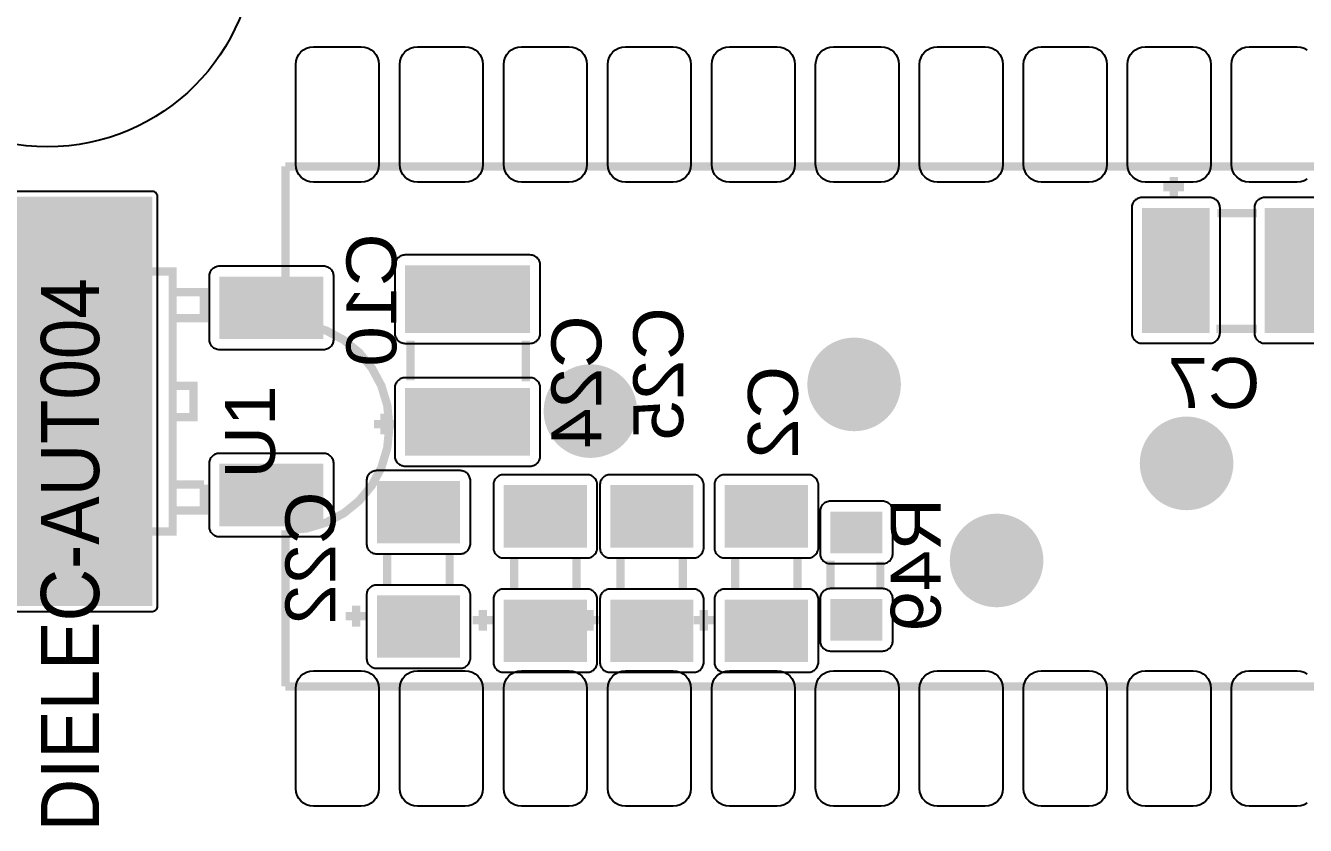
# Model space of a CAD drawing. Header units: inches. Extents: x 18.7 to 39.4, y 4.3 to 20.5.
# Drawn here: x 30.483 to 32.329, y 12.107 to 13.26 of the extents above; entities that cross this region are included whole.
import ezdxf

# ---------------------------------------------------------------- set-up
doc = ezdxf.new("R2010")
doc.units = ezdxf.units.IN
doc.header["$MEASUREMENT"] = 0
doc.styles.get("Standard").update_dxf_attribs({"font": 'arial.ttf'})

# ---------------------------------------------------------------- blocks, each defined once
blk = doc.blocks.new('RPAD')
blk.add_trace([(-0.5, -0.5), (-0.5, 0.5), (0.5, -0.5), (0.5, 0.5)])
blk = doc.blocks.new('EPAD')
at = {"const_width": 0.5}
blk.add_lwpolyline([(-0.25, 0, 1), (0.25, 0, 1)], format="xyb", close=True, dxfattribs=at)
blk = doc.blocks.new('NextionControl')
for points in [[(43.9295, 11.6442), (43.8605, 11.6442), (43.8553, 11.6447), (43.8505, 11.6461), (43.8462, 11.6484), (43.8424, 11.6515), (43.8393, 11.6553), (43.837, 11.6596), (43.8355, 11.6644), (43.835, 11.6697), (43.835, 11.8137), (43.8355, 11.8189), (43.837, 11.8237), (43.8393, 11.828), (43.8424, 11.8318), (43.8462, 11.8349), (43.8505, 11.8372), (43.8553, 11.8386), (43.8605, 11.8392), (43.9295, 11.8392), (43.9347, 11.8386), (43.9396, 11.8372), (43.9439, 11.8349), (43.9477, 11.8318), (43.9507, 11.828), (43.9531, 11.8237), (43.9545, 11.8189), (43.955, 11.8137), (43.955, 11.6697), (43.9545, 11.6644), (43.9531, 11.6596), (43.9507, 11.6553), (43.9477, 11.6515), (43.9439, 11.6484), (43.9396, 11.6461), (43.9347, 11.6447), (43.9295, 11.6442)], [(44.0795, 11.6442), (44.0105, 11.6442), (44.0053, 11.6447), (44.0005, 11.6461), (43.9962, 11.6484), (43.9924, 11.6515), (43.9893, 11.6553), (43.987, 11.6596), (43.9855, 11.6644), (43.985, 11.6697), (43.985, 11.8137), (43.9855, 11.8189), (43.987, 11.8237), (43.9893, 11.828), (43.9924, 11.8318), (43.9962, 11.8349), (44.0005, 11.8372), (44.0053, 11.8386), (44.0105, 11.8392), (44.0795, 11.8392), (44.0847, 11.8386), (44.0896, 11.8372), (44.0939, 11.8349), (44.0977, 11.8318), (44.1007, 11.828), (44.1031, 11.8237), (44.1045, 11.8189), (44.105, 11.8137), (44.105, 11.6697), (44.1045, 11.6644), (44.1031, 11.6596), (44.1007, 11.6553), (44.0977, 11.6515), (44.0939, 11.6484), (44.0896, 11.6461), (44.0847, 11.6447), (44.0795, 11.6442)], [(44.2295, 11.6442), (44.1605, 11.6442), (44.1553, 11.6447), (44.1505, 11.6461), (44.1462, 11.6484), (44.1424, 11.6515), (44.1393, 11.6553), (44.137, 11.6596), (44.1355, 11.6644), (44.135, 11.6697), (44.135, 11.8137), (44.1355, 11.8189), (44.137, 11.8237), (44.1393, 11.828), (44.1424, 11.8318), (44.1462, 11.8349), (44.1505, 11.8372), (44.1553, 11.8386), (44.1605, 11.8392), (44.2295, 11.8392), (44.2347, 11.8386), (44.2396, 11.8372), (44.2439, 11.8349), (44.2477, 11.8318), (44.2507, 11.828), (44.2531, 11.8237), (44.2545, 11.8189), (44.255, 11.8137), (44.255, 11.6697), (44.2545, 11.6644), (44.2531, 11.6596), (44.2507, 11.6553), (44.2477, 11.6515), (44.2439, 11.6484), (44.2396, 11.6461), (44.2347, 11.6447), (44.2295, 11.6442)], [(44.3795, 11.6442), (44.3105, 11.6442), (44.3053, 11.6447), (44.3005, 11.6461), (44.2962, 11.6484), (44.2924, 11.6515), (44.2893, 11.6553), (44.287, 11.6596), (44.2855, 11.6644), (44.285, 11.6697), (44.285, 11.8137), (44.2855, 11.8189), (44.287, 11.8237), (44.2893, 11.828), (44.2924, 11.8318), (44.2962, 11.8349), (44.3005, 11.8372), (44.3053, 11.8386), (44.3105, 11.8392), (44.3795, 11.8392), (44.3847, 11.8386), (44.3896, 11.8372), (44.3939, 11.8349), (44.3977, 11.8318), (44.4007, 11.828), (44.4031, 11.8237), (44.4045, 11.8189), (44.405, 11.8137), (44.405, 11.6697), (44.4045, 11.6644), (44.4031, 11.6596), (44.4007, 11.6553), (44.3977, 11.6515), (44.3939, 11.6484), (44.3896, 11.6461), (44.3847, 11.6447), (44.3795, 11.6442)], [(44.5295, 11.6442), (44.4605, 11.6442), (44.4553, 11.6447), (44.4505, 11.6461), (44.4462, 11.6484), (44.4424, 11.6515), (44.4393, 11.6553), (44.437, 11.6596), (44.4355, 11.6644), (44.435, 11.6697), (44.435, 11.8137), (44.4355, 11.8189), (44.437, 11.8237), (44.4393, 11.828), (44.4424, 11.8318), (44.4462, 11.8349), (44.4505, 11.8372), (44.4553, 11.8386), (44.4605, 11.8392), (44.5295, 11.8392), (44.5347, 11.8386), (44.5396, 11.8372), (44.5439, 11.8349), (44.5477, 11.8318), (44.5507, 11.828), (44.5531, 11.8237), (44.5545, 11.8189), (44.555, 11.8137), (44.555, 11.6697), (44.5545, 11.6644), (44.5531, 11.6596), (44.5507, 11.6553), (44.5477, 11.6515), (44.5439, 11.6484), (44.5396, 11.6461), (44.5347, 11.6447), (44.5295, 11.6442)], [(44.6795, 11.6442), (44.6105, 11.6442), (44.6053, 11.6447), (44.6005, 11.6461), (44.5962, 11.6484), (44.5924, 11.6515), (44.5893, 11.6553), (44.587, 11.6596), (44.5855, 11.6644), (44.585, 11.6697), (44.585, 11.8137), (44.5855, 11.8189), (44.587, 11.8237), (44.5893, 11.828), (44.5924, 11.8318), (44.5962, 11.8349), (44.6005, 11.8372), (44.6053, 11.8386), (44.6105, 11.8392), (44.6795, 11.8392), (44.6847, 11.8386), (44.6896, 11.8372), (44.6939, 11.8349), (44.6977, 11.8318), (44.7007, 11.828), (44.7031, 11.8237), (44.7045, 11.8189), (44.705, 11.8137), (44.705, 11.6697), (44.7045, 11.6644), (44.7031, 11.6596), (44.7007, 11.6553), (44.6977, 11.6515), (44.6939, 11.6484), (44.6896, 11.6461), (44.6847, 11.6447), (44.6795, 11.6442)], [(44.8295, 11.6442), (44.7605, 11.6442), (44.7553, 11.6447), (44.7505, 11.6461), (44.7462, 11.6484), (44.7424, 11.6515), (44.7393, 11.6553), (44.737, 11.6596), (44.7355, 11.6644), (44.735, 11.6697), (44.735, 11.8137), (44.7355, 11.8189), (44.737, 11.8237), (44.7393, 11.828), (44.7424, 11.8318), (44.7462, 11.8349), (44.7505, 11.8372), (44.7553, 11.8386), (44.7605, 11.8392), (44.8295, 11.8392), (44.8347, 11.8386), (44.8396, 11.8372), (44.8439, 11.8349), (44.8477, 11.8318), (44.8507, 11.828), (44.8531, 11.8237), (44.8545, 11.8189), (44.855, 11.8137), (44.855, 11.6697), (44.8545, 11.6644), (44.8531, 11.6596), (44.8507, 11.6553), (44.8477, 11.6515), (44.8439, 11.6484), (44.8396, 11.6461), (44.8347, 11.6447), (44.8295, 11.6442)], [(44.9795, 11.6442), (44.9105, 11.6442), (44.9053, 11.6447), (44.9005, 11.6461), (44.8962, 11.6484), (44.8924, 11.6515), (44.8893, 11.6553), (44.887, 11.6596), (44.8855, 11.6644), (44.885, 11.6697), (44.885, 11.8137), (44.8855, 11.8189), (44.887, 11.8237), (44.8893, 11.828), (44.8924, 11.8318), (44.8962, 11.8349), (44.9005, 11.8372), (44.9053, 11.8386), (44.9105, 11.8392), (44.9795, 11.8392), (44.9847, 11.8386), (44.9896, 11.8372), (44.9939, 11.8349), (44.9977, 11.8318), (45.0007, 11.828), (45.0031, 11.8237), (45.0045, 11.8189), (45.005, 11.8137), (45.005, 11.6697), (45.0045, 11.6644), (45.0031, 11.6596), (45.0007, 11.6553), (44.9977, 11.6515), (44.9939, 11.6484), (44.9896, 11.6461), (44.9847, 11.6447), (44.9795, 11.6442)], [(45.1295, 11.6442), (45.0605, 11.6442), (45.0553, 11.6447), (45.0505, 11.6461), (45.0462, 11.6484), (45.0424, 11.6515), (45.0393, 11.6553), (45.037, 11.6596), (45.0355, 11.6644), (45.035, 11.6697), (45.035, 11.8137), (45.0355, 11.8189), (45.037, 11.8237), (45.0393, 11.828), (45.0424, 11.8318), (45.0462, 11.8349), (45.0505, 11.8372), (45.0553, 11.8386), (45.0605, 11.8392), (45.1295, 11.8392), (45.1347, 11.8386), (45.1396, 11.8372), (45.1439, 11.8349), (45.1477, 11.8318), (45.1507, 11.828), (45.1531, 11.8237), (45.1545, 11.8189), (45.155, 11.8137), (45.155, 11.6697), (45.1545, 11.6644), (45.1531, 11.6596), (45.1507, 11.6553), (45.1477, 11.6515), (45.1439, 11.6484), (45.1396, 11.6461), (45.1347, 11.6447), (45.1295, 11.6442)], [(45.1534, 11.6217), (45.0559, 11.6217), (45.0543, 11.6217), (45.0528, 11.6214), (45.0514, 11.6211), (45.05, 11.6206), (45.0487, 11.62), (45.0474, 11.6192), (45.0463, 11.6184), (45.0452, 11.6174), (45.0443, 11.6164), (45.0434, 11.6152), (45.0427, 11.614), (45.042, 11.6126), (45.0416, 11.6113), (45.0412, 11.6098), (45.041, 11.6083), (45.0409, 11.6067), (45.0409, 11.4267), (45.041, 11.4252), (45.0412, 11.4237), (45.0416, 11.4222), (45.042, 11.4208), (45.0427, 11.4195), (45.0434, 11.4183), (45.0443, 11.4171), (45.0452, 11.4161), (45.0463, 11.4151), (45.0474, 11.4143), (45.0487, 11.4135), (45.05, 11.4129), (45.0514, 11.4124), (45.0528, 11.412), (45.0543, 11.4118), (45.0559, 11.4117), (45.1534, 11.4117), (45.155, 11.4118), (45.1565, 11.412), (45.1579, 11.4124), (45.1593, 11.4129), (45.1606, 11.4135), (45.1618, 11.4143), (45.163, 11.4151), (45.1641, 11.4161), (45.165, 11.4171), (45.1659, 11.4183), (45.1666, 11.4195), (45.1672, 11.4208), (45.1677, 11.4222), (45.1681, 11.4237), (45.1683, 11.4252), (45.1684, 11.4267), (45.1684, 11.6067), (45.1683, 11.6083), (45.1681, 11.6098), (45.1677, 11.6113), (45.1672, 11.6126), (45.1666, 11.614), (45.1659, 11.6152), (45.165, 11.6164), (45.1641, 11.6174), (45.163, 11.6184), (45.1618, 11.6192), (45.1606, 11.62), (45.1593, 11.6206), (45.1579, 11.6211), (45.1565, 11.6214), (45.155, 11.6217), (45.1534, 11.6217)], [(43.7099, 11.5078), (43.7099, 11.4178), (43.71, 11.4162), (43.7102, 11.4147), (43.7105, 11.4133), (43.711, 11.4119), (43.7117, 11.4106), (43.7124, 11.4093), (43.7133, 11.4082), (43.7142, 11.4071), (43.7153, 11.4061), (43.7164, 11.4053), (43.7177, 11.4045), (43.719, 11.4039), (43.7204, 11.4034), (43.7218, 11.4031), (43.7233, 11.4028), (43.7249, 11.4028), (43.8749, 11.4028), (43.8764, 11.4028), (43.8779, 11.4031), (43.8794, 11.4034), (43.8808, 11.4039), (43.8821, 11.4045), (43.8833, 11.4053), (43.8845, 11.4061), (43.8855, 11.4071), (43.8865, 11.4082), (43.8874, 11.4093), (43.8881, 11.4106), (43.8887, 11.4119), (43.8892, 11.4133), (43.8896, 11.4147), (43.8898, 11.4162), (43.8899, 11.4178), (43.8899, 11.5078), (43.8898, 11.5093), (43.8896, 11.5108), (43.8892, 11.5123), (43.8887, 11.5137), (43.8881, 11.515), (43.8874, 11.5162), (43.8865, 11.5174), (43.8855, 11.5184), (43.8845, 11.5194), (43.8833, 11.5202), (43.8821, 11.521), (43.8808, 11.5216), (43.8794, 11.5221), (43.8779, 11.5225), (43.8764, 11.5227), (43.8749, 11.5228), (43.7249, 11.5228), (43.7233, 11.5227), (43.7218, 11.5225), (43.7204, 11.5221), (43.719, 11.5216), (43.7177, 11.521), (43.7164, 11.5202), (43.7153, 11.5194), (43.7142, 11.5184), (43.7133, 11.5174), (43.7124, 11.5162), (43.7117, 11.515), (43.711, 11.5137), (43.7105, 11.5123), (43.7102, 11.5108), (43.71, 11.5093), (43.7099, 11.5078)], [(43.9778, 11.524), (43.9778, 11.4265), (43.9779, 11.4249), (43.9781, 11.4234), (43.9785, 11.422), (43.979, 11.4206), (43.9796, 11.4193), (43.9803, 11.418), (43.9812, 11.4169), (43.9822, 11.4158), (43.9832, 11.4149), (43.9844, 11.414), (43.9856, 11.4133), (43.9869, 11.4126), (43.9883, 11.4122), (43.9898, 11.4118), (43.9913, 11.4116), (43.9928, 11.4115), (44.1728, 11.4115), (44.1744, 11.4116), (44.1759, 11.4118), (44.1773, 11.4122), (44.1787, 11.4126), (44.18, 11.4133), (44.1813, 11.414), (44.1824, 11.4149), (44.1835, 11.4158), (44.1844, 11.4169), (44.1853, 11.418), (44.186, 11.4193), (44.1867, 11.4206), (44.1872, 11.422), (44.1875, 11.4234), (44.1877, 11.4249), (44.1878, 11.4265), (44.1878, 11.524), (44.1877, 11.5256), (44.1875, 11.5271), (44.1872, 11.5285), (44.1867, 11.5299), (44.186, 11.5312), (44.1853, 11.5324), (44.1844, 11.5336), (44.1835, 11.5347), (44.1824, 11.5356), (44.1813, 11.5365), (44.18, 11.5372), (44.1787, 11.5378), (44.1773, 11.5383), (44.1759, 11.5387), (44.1744, 11.5389), (44.1728, 11.539), (43.9928, 11.539), (43.9913, 11.5389), (43.9898, 11.5387), (43.9883, 11.5383), (43.9869, 11.5378), (43.9856, 11.5372), (43.9844, 11.5365), (43.9832, 11.5356), (43.9822, 11.5347), (43.9812, 11.5336), (43.9803, 11.5324), (43.9796, 11.5312), (43.979, 11.5299), (43.9785, 11.5285), (43.9781, 11.5271), (43.9779, 11.5256), (43.9778, 11.524)], [(43.9778, 11.347), (43.9778, 11.2495), (43.9779, 11.2479), (43.9781, 11.2464), (43.9785, 11.245), (43.979, 11.2436), (43.9796, 11.2423), (43.9803, 11.241), (43.9812, 11.2399), (43.9822, 11.2388), (43.9832, 11.2379), (43.9844, 11.237), (43.9856, 11.2363), (43.9869, 11.2356), (43.9883, 11.2352), (43.9898, 11.2348), (43.9913, 11.2346), (43.9928, 11.2345), (44.1728, 11.2345), (44.1744, 11.2346), (44.1759, 11.2348), (44.1773, 11.2352), (44.1787, 11.2356), (44.18, 11.2363), (44.1813, 11.237), (44.1824, 11.2379), (44.1835, 11.2388), (44.1844, 11.2399), (44.1853, 11.241), (44.186, 11.2423), (44.1867, 11.2436), (44.1872, 11.245), (44.1875, 11.2464), (44.1877, 11.2479), (44.1878, 11.2495), (44.1878, 11.347), (44.1877, 11.3486), (44.1875, 11.3501), (44.1872, 11.3515), (44.1867, 11.3529), (44.186, 11.3542), (44.1853, 11.3554), (44.1844, 11.3566), (44.1835, 11.3577), (44.1824, 11.3586), (44.1813, 11.3595), (44.18, 11.3602), (44.1787, 11.3608), (44.1773, 11.3613), (44.1759, 11.3617), (44.1744, 11.3619), (44.1728, 11.362), (43.9928, 11.362), (43.9913, 11.3619), (43.9898, 11.3617), (43.9883, 11.3613), (43.9869, 11.3608), (43.9856, 11.3602), (43.9844, 11.3595), (43.9832, 11.3586), (43.9822, 11.3577), (43.9812, 11.3566), (43.9803, 11.3554), (43.9796, 11.3542), (43.979, 11.3529), (43.9785, 11.3515), (43.9781, 11.3501), (43.9779, 11.3486), (43.9778, 11.347)], [(43.7099, 11.2378), (43.7099, 11.1478), (43.71, 11.1462), (43.7102, 11.1447), (43.7105, 11.1433), (43.711, 11.1419), (43.7117, 11.1406), (43.7124, 11.1393), (43.7133, 11.1382), (43.7142, 11.1371), (43.7153, 11.1361), (43.7164, 11.1353), (43.7177, 11.1345), (43.719, 11.1339), (43.7204, 11.1334), (43.7218, 11.1331), (43.7233, 11.1328), (43.7249, 11.1328), (43.8749, 11.1328), (43.8764, 11.1328), (43.8779, 11.1331), (43.8794, 11.1334), (43.8808, 11.1339), (43.8821, 11.1345), (43.8833, 11.1353), (43.8845, 11.1361), (43.8855, 11.1371), (43.8865, 11.1382), (43.8874, 11.1393), (43.8881, 11.1406), (43.8887, 11.1419), (43.8892, 11.1433), (43.8896, 11.1447), (43.8898, 11.1462), (43.8899, 11.1478), (43.8899, 11.2378), (43.8898, 11.2393), (43.8896, 11.2408), (43.8892, 11.2423), (43.8887, 11.2437), (43.8881, 11.245), (43.8874, 11.2462), (43.8865, 11.2474), (43.8855, 11.2484), (43.8845, 11.2494), (43.8833, 11.2502), (43.8821, 11.251), (43.8808, 11.2516), (43.8794, 11.2521), (43.8779, 11.2525), (43.8764, 11.2527), (43.8749, 11.2528), (43.7249, 11.2528), (43.7233, 11.2527), (43.7218, 11.2525), (43.7204, 11.2521), (43.719, 11.2516), (43.7177, 11.251), (43.7164, 11.2502), (43.7153, 11.2494), (43.7142, 11.2484), (43.7133, 11.2474), (43.7124, 11.2462), (43.7117, 11.245), (43.711, 11.2437), (43.7105, 11.2423), (43.7102, 11.2408), (43.71, 11.2393), (43.7099, 11.2378)], [(43.937, 11.213), (43.937, 11.123), (43.937, 11.1214), (43.9373, 11.1199), (43.9376, 11.1184), (43.9381, 11.1171), (43.9387, 11.1157), (43.9395, 11.1145), (43.9403, 11.1134), (43.9413, 11.1123), (43.9424, 11.1113), (43.9435, 11.1105), (43.9447, 11.1097), (43.9461, 11.1091), (43.9474, 11.1086), (43.9489, 11.1083), (43.9504, 11.108), (43.952, 11.108), (44.072, 11.108), (44.0735, 11.108), (44.075, 11.1083), (44.0765, 11.1086), (44.0779, 11.1091), (44.0792, 11.1097), (44.0804, 11.1105), (44.0816, 11.1113), (44.0826, 11.1123), (44.0836, 11.1134), (44.0844, 11.1145), (44.0852, 11.1157), (44.0858, 11.1171), (44.0863, 11.1184), (44.0867, 11.1199), (44.0869, 11.1214), (44.087, 11.123), (44.087, 11.213), (44.0869, 11.2145), (44.0867, 11.216), (44.0863, 11.2175), (44.0858, 11.2189), (44.0852, 11.2202), (44.0844, 11.2214), (44.0836, 11.2226), (44.0826, 11.2236), (44.0816, 11.2246), (44.0804, 11.2254), (44.0792, 11.2262), (44.0779, 11.2268), (44.0765, 11.2273), (44.075, 11.2277), (44.0735, 11.2279), (44.072, 11.228), (43.952, 11.228), (43.9504, 11.2279), (43.9489, 11.2277), (43.9474, 11.2273), (43.9461, 11.2268), (43.9447, 11.2262), (43.9435, 11.2254), (43.9424, 11.2246), (43.9413, 11.2236), (43.9403, 11.2226), (43.9395, 11.2214), (43.9387, 11.2202), (43.9381, 11.2189), (43.9376, 11.2175), (43.9373, 11.216), (43.937, 11.2145), (43.937, 11.213)], [(44.12, 11.2071), (44.12, 11.1171), (44.1201, 11.1155), (44.1203, 11.114), (44.1207, 11.1125), (44.1212, 11.1112), (44.1218, 11.1098), (44.1225, 11.1086), (44.1234, 11.1075), (44.1244, 11.1064), (44.1254, 11.1054), (44.1266, 11.1046), (44.1278, 11.1038), (44.1291, 11.1032), (44.1305, 11.1027), (44.132, 11.1024), (44.1335, 11.1021), (44.135, 11.1021), (44.255, 11.1021), (44.2566, 11.1021), (44.2581, 11.1024), (44.2595, 11.1027), (44.2609, 11.1032), (44.2622, 11.1038), (44.2635, 11.1046), (44.2646, 11.1054), (44.2657, 11.1064), (44.2667, 11.1075), (44.2675, 11.1086), (44.2682, 11.1098), (44.2689, 11.1112), (44.2694, 11.1125), (44.2697, 11.114), (44.27, 11.1155), (44.27, 11.1171), (44.27, 11.2071), (44.27, 11.2086), (44.2697, 11.2101), (44.2694, 11.2116), (44.2689, 11.213), (44.2682, 11.2143), (44.2675, 11.2155), (44.2667, 11.2167), (44.2657, 11.2177), (44.2646, 11.2187), (44.2635, 11.2195), (44.2622, 11.2203), (44.2609, 11.2209), (44.2595, 11.2214), (44.2581, 11.2218), (44.2566, 11.222), (44.255, 11.2221), (44.135, 11.2221), (44.1335, 11.222), (44.132, 11.2218), (44.1305, 11.2214), (44.1291, 11.2209), (44.1278, 11.2203), (44.1266, 11.2195), (44.1254, 11.2187), (44.1244, 11.2177), (44.1234, 11.2167), (44.1225, 11.2155), (44.1218, 11.2143), (44.1212, 11.213), (44.1207, 11.2116), (44.1203, 11.2101), (44.1201, 11.2086), (44.12, 11.2071)], [(44.2736, 11.2071), (44.2736, 11.1171), (44.2736, 11.1155), (44.2739, 11.114), (44.2742, 11.1125), (44.2747, 11.1112), (44.2754, 11.1098), (44.2761, 11.1086), (44.2769, 11.1075), (44.2779, 11.1064), (44.279, 11.1054), (44.2801, 11.1046), (44.2814, 11.1038), (44.2827, 11.1032), (44.2841, 11.1027), (44.2855, 11.1024), (44.287, 11.1021), (44.2886, 11.1021), (44.4086, 11.1021), (44.4101, 11.1021), (44.4116, 11.1024), (44.4131, 11.1027), (44.4145, 11.1032), (44.4158, 11.1038), (44.417, 11.1046), (44.4182, 11.1054), (44.4192, 11.1064), (44.4202, 11.1075), (44.421, 11.1086), (44.4218, 11.1098), (44.4224, 11.1112), (44.4229, 11.1125), (44.4233, 11.114), (44.4235, 11.1155), (44.4236, 11.1171), (44.4236, 11.2071), (44.4235, 11.2086), (44.4233, 11.2101), (44.4229, 11.2116), (44.4224, 11.213), (44.4218, 11.2143), (44.421, 11.2155), (44.4202, 11.2167), (44.4192, 11.2177), (44.4182, 11.2187), (44.417, 11.2195), (44.4158, 11.2203), (44.4145, 11.2209), (44.4131, 11.2214), (44.4116, 11.2218), (44.4101, 11.222), (44.4086, 11.2221), (44.2886, 11.2221), (44.287, 11.222), (44.2855, 11.2218), (44.2841, 11.2214), (44.2827, 11.2209), (44.2814, 11.2203), (44.2801, 11.2195), (44.279, 11.2187), (44.2779, 11.2177), (44.2769, 11.2167), (44.2761, 11.2155), (44.2754, 11.2143), (44.2747, 11.213), (44.2742, 11.2116), (44.2739, 11.2101), (44.2736, 11.2086), (44.2736, 11.2071)], [(44.4389, 11.2071), (44.4389, 11.1171), (44.439, 11.1155), (44.4392, 11.114), (44.4396, 11.1125), (44.4401, 11.1112), (44.4407, 11.1098), (44.4414, 11.1086), (44.4423, 11.1075), (44.4433, 11.1064), (44.4443, 11.1054), (44.4455, 11.1046), (44.4467, 11.1038), (44.448, 11.1032), (44.4494, 11.1027), (44.4509, 11.1024), (44.4524, 11.1021), (44.4539, 11.1021), (44.5739, 11.1021), (44.5755, 11.1021), (44.577, 11.1024), (44.5784, 11.1027), (44.5798, 11.1032), (44.5811, 11.1038), (44.5824, 11.1046), (44.5835, 11.1054), (44.5846, 11.1064), (44.5856, 11.1075), (44.5864, 11.1086), (44.5871, 11.1098), (44.5878, 11.1112), (44.5883, 11.1125), (44.5886, 11.114), (44.5889, 11.1155), (44.5889, 11.1171), (44.5889, 11.2071), (44.5889, 11.2086), (44.5886, 11.2101), (44.5883, 11.2116), (44.5878, 11.213), (44.5871, 11.2143), (44.5864, 11.2155), (44.5856, 11.2167), (44.5846, 11.2177), (44.5835, 11.2187), (44.5824, 11.2195), (44.5811, 11.2203), (44.5798, 11.2209), (44.5784, 11.2214), (44.577, 11.2218), (44.5755, 11.222), (44.5739, 11.2221), (44.4539, 11.2221), (44.4524, 11.222), (44.4509, 11.2218), (44.4494, 11.2214), (44.448, 11.2209), (44.4467, 11.2203), (44.4455, 11.2195), (44.4443, 11.2187), (44.4433, 11.2177), (44.4423, 11.2167), (44.4414, 11.2155), (44.4407, 11.2143), (44.4401, 11.213), (44.4396, 11.2116), (44.4392, 11.2101), (44.439, 11.2086), (44.4389, 11.2071)], [(44.6963, 11.1088), (44.6963, 11.1688), (44.6963, 11.1704), (44.696, 11.1719), (44.6957, 11.1733), (44.6952, 11.1747), (44.6946, 11.176), (44.6938, 11.1772), (44.693, 11.1784), (44.692, 11.1795), (44.691, 11.1804), (44.6898, 11.1813), (44.6886, 11.182), (44.6873, 11.1826), (44.6859, 11.1831), (44.6844, 11.1835), (44.6829, 11.1837), (44.6813, 11.1838), (44.6063, 11.1838), (44.6048, 11.1837), (44.6033, 11.1835), (44.6018, 11.1831), (44.6004, 11.1826), (44.5991, 11.182), (44.5979, 11.1813), (44.5967, 11.1804), (44.5957, 11.1795), (44.5947, 11.1784), (44.5939, 11.1772), (44.5931, 11.176), (44.5925, 11.1747), (44.592, 11.1733), (44.5916, 11.1719), (44.5914, 11.1704), (44.5913, 11.1688), (44.5913, 11.1088), (44.5914, 11.1072), (44.5916, 11.1057), (44.592, 11.1043), (44.5925, 11.1029), (44.5931, 11.1016), (44.5939, 11.1003), (44.5947, 11.0992), (44.5957, 11.0981), (44.5967, 11.0972), (44.5979, 11.0963), (44.5991, 11.0956), (44.6004, 11.095), (44.6018, 11.0945), (44.6033, 11.0941), (44.6048, 11.0939), (44.6063, 11.0938), (44.6813, 11.0938), (44.6829, 11.0939), (44.6844, 11.0941), (44.6859, 11.0945), (44.6873, 11.095), (44.6886, 11.0956), (44.6898, 11.0963), (44.691, 11.0972), (44.692, 11.0981), (44.693, 11.0992), (44.6938, 11.1003), (44.6946, 11.1016), (44.6952, 11.1029), (44.6957, 11.1043), (44.696, 11.1057), (44.6963, 11.1072), (44.6963, 11.1088)], [(43.937, 11.048), (43.937, 10.958), (43.937, 10.9564), (43.9373, 10.9549), (43.9376, 10.9534), (43.9381, 10.9521), (43.9387, 10.9507), (43.9395, 10.9495), (43.9403, 10.9484), (43.9413, 10.9473), (43.9424, 10.9463), (43.9435, 10.9455), (43.9447, 10.9447), (43.9461, 10.9441), (43.9474, 10.9436), (43.9489, 10.9433), (43.9504, 10.943), (43.952, 10.943), (44.072, 10.943), (44.0735, 10.943), (44.075, 10.9433), (44.0765, 10.9436), (44.0779, 10.9441), (44.0792, 10.9447), (44.0804, 10.9455), (44.0816, 10.9463), (44.0826, 10.9473), (44.0836, 10.9484), (44.0844, 10.9495), (44.0852, 10.9507), (44.0858, 10.9521), (44.0863, 10.9534), (44.0867, 10.9549), (44.0869, 10.9564), (44.087, 10.958), (44.087, 11.048), (44.0869, 11.0495), (44.0867, 11.051), (44.0863, 11.0525), (44.0858, 11.0539), (44.0852, 11.0552), (44.0844, 11.0564), (44.0836, 11.0576), (44.0826, 11.0586), (44.0816, 11.0596), (44.0804, 11.0604), (44.0792, 11.0612), (44.0779, 11.0618), (44.0765, 11.0623), (44.075, 11.0627), (44.0735, 11.0629), (44.072, 11.063), (43.952, 11.063), (43.9504, 11.0629), (43.9489, 11.0627), (43.9474, 11.0623), (43.9461, 11.0618), (43.9447, 11.0612), (43.9435, 11.0604), (43.9424, 11.0596), (43.9413, 11.0586), (43.9403, 11.0576), (43.9395, 11.0564), (43.9387, 11.0552), (43.9381, 11.0539), (43.9376, 11.0525), (43.9373, 11.051), (43.937, 11.0495), (43.937, 11.048)], [(44.12, 11.0421), (44.12, 10.9521), (44.1201, 10.9505), (44.1203, 10.949), (44.1207, 10.9475), (44.1212, 10.9462), (44.1218, 10.9448), (44.1225, 10.9436), (44.1234, 10.9425), (44.1244, 10.9414), (44.1254, 10.9404), (44.1266, 10.9396), (44.1278, 10.9388), (44.1291, 10.9382), (44.1305, 10.9377), (44.132, 10.9374), (44.1335, 10.9371), (44.135, 10.9371), (44.255, 10.9371), (44.2566, 10.9371), (44.2581, 10.9374), (44.2595, 10.9377), (44.2609, 10.9382), (44.2622, 10.9388), (44.2635, 10.9396), (44.2646, 10.9404), (44.2657, 10.9414), (44.2667, 10.9425), (44.2675, 10.9436), (44.2682, 10.9448), (44.2689, 10.9462), (44.2694, 10.9475), (44.2697, 10.949), (44.27, 10.9505), (44.27, 10.9521), (44.27, 11.0421), (44.27, 11.0436), (44.2697, 11.0451), (44.2694, 11.0466), (44.2689, 11.048), (44.2682, 11.0493), (44.2675, 11.0505), (44.2667, 11.0517), (44.2657, 11.0527), (44.2646, 11.0537), (44.2635, 11.0545), (44.2622, 11.0553), (44.2609, 11.0559), (44.2595, 11.0564), (44.2581, 11.0568), (44.2566, 11.057), (44.255, 11.0571), (44.135, 11.0571), (44.1335, 11.057), (44.132, 11.0568), (44.1305, 11.0564), (44.1291, 11.0559), (44.1278, 11.0553), (44.1266, 11.0545), (44.1254, 11.0537), (44.1244, 11.0527), (44.1234, 11.0517), (44.1225, 11.0505), (44.1218, 11.0493), (44.1212, 11.048), (44.1207, 11.0466), (44.1203, 11.0451), (44.1201, 11.0436), (44.12, 11.0421)], [(44.2736, 11.0421), (44.2736, 10.9521), (44.2736, 10.9505), (44.2739, 10.949), (44.2742, 10.9475), (44.2747, 10.9462), (44.2754, 10.9448), (44.2761, 10.9436), (44.2769, 10.9425), (44.2779, 10.9414), (44.279, 10.9404), (44.2801, 10.9396), (44.2814, 10.9388), (44.2827, 10.9382), (44.2841, 10.9377), (44.2855, 10.9374), (44.287, 10.9371), (44.2886, 10.9371), (44.4086, 10.9371), (44.4101, 10.9371), (44.4116, 10.9374), (44.4131, 10.9377), (44.4145, 10.9382), (44.4158, 10.9388), (44.417, 10.9396), (44.4182, 10.9404), (44.4192, 10.9414), (44.4202, 10.9425), (44.421, 10.9436), (44.4218, 10.9448), (44.4224, 10.9462), (44.4229, 10.9475), (44.4233, 10.949), (44.4235, 10.9505), (44.4236, 10.9521), (44.4236, 11.0421), (44.4235, 11.0436), (44.4233, 11.0451), (44.4229, 11.0466), (44.4224, 11.048), (44.4218, 11.0493), (44.421, 11.0505), (44.4202, 11.0517), (44.4192, 11.0527), (44.4182, 11.0537), (44.417, 11.0545), (44.4158, 11.0553), (44.4145, 11.0559), (44.4131, 11.0564), (44.4116, 11.0568), (44.4101, 11.057), (44.4086, 11.0571), (44.2886, 11.0571), (44.287, 11.057), (44.2855, 11.0568), (44.2841, 11.0564), (44.2827, 11.0559), (44.2814, 11.0553), (44.2801, 11.0545), (44.279, 11.0537), (44.2779, 11.0527), (44.2769, 11.0517), (44.2761, 11.0505), (44.2754, 11.0493), (44.2747, 11.048), (44.2742, 11.0466), (44.2739, 11.0451), (44.2736, 11.0436), (44.2736, 11.0421)], [(44.4389, 11.0421), (44.4389, 10.9521), (44.439, 10.9505), (44.4392, 10.949), (44.4396, 10.9475), (44.4401, 10.9462), (44.4407, 10.9448), (44.4414, 10.9436), (44.4423, 10.9425), (44.4433, 10.9414), (44.4443, 10.9404), (44.4455, 10.9396), (44.4467, 10.9388), (44.448, 10.9382), (44.4494, 10.9377), (44.4509, 10.9374), (44.4524, 10.9371), (44.4539, 10.9371), (44.5739, 10.9371), (44.5755, 10.9371), (44.577, 10.9374), (44.5784, 10.9377), (44.5798, 10.9382), (44.5811, 10.9388), (44.5824, 10.9396), (44.5835, 10.9404), (44.5846, 10.9414), (44.5856, 10.9425), (44.5864, 10.9436), (44.5871, 10.9448), (44.5878, 10.9462), (44.5883, 10.9475), (44.5886, 10.949), (44.5889, 10.9505), (44.5889, 10.9521), (44.5889, 11.0421), (44.5889, 11.0436), (44.5886, 11.0451), (44.5883, 11.0466), (44.5878, 11.048), (44.5871, 11.0493), (44.5864, 11.0505), (44.5856, 11.0517), (44.5846, 11.0527), (44.5835, 11.0537), (44.5824, 11.0545), (44.5811, 11.0553), (44.5798, 11.0559), (44.5784, 11.0564), (44.577, 11.0568), (44.5755, 11.057), (44.5739, 11.0571), (44.4539, 11.0571), (44.4524, 11.057), (44.4509, 11.0568), (44.4494, 11.0564), (44.448, 11.0559), (44.4467, 11.0553), (44.4455, 11.0545), (44.4443, 11.0537), (44.4433, 11.0527), (44.4423, 11.0517), (44.4414, 11.0505), (44.4407, 11.0493), (44.4401, 11.048), (44.4396, 11.0466), (44.4392, 11.0451), (44.439, 11.0436), (44.4389, 11.0421)], [(44.6963, 10.9828), (44.6963, 11.0428), (44.6963, 11.0444), (44.696, 11.0459), (44.6957, 11.0473), (44.6952, 11.0487), (44.6946, 11.05), (44.6938, 11.0512), (44.693, 11.0524), (44.692, 11.0535), (44.691, 11.0544), (44.6898, 11.0553), (44.6886, 11.056), (44.6873, 11.0566), (44.6859, 11.0571), (44.6844, 11.0575), (44.6829, 11.0577), (44.6813, 11.0578), (44.6063, 11.0578), (44.6048, 11.0577), (44.6033, 11.0575), (44.6018, 11.0571), (44.6004, 11.0566), (44.5991, 11.056), (44.5979, 11.0553), (44.5967, 11.0544), (44.5957, 11.0535), (44.5947, 11.0524), (44.5939, 11.0512), (44.5931, 11.05), (44.5925, 11.0487), (44.592, 11.0473), (44.5916, 11.0459), (44.5914, 11.0444), (44.5913, 11.0428), (44.5913, 10.9828), (44.5914, 10.9812), (44.5916, 10.9797), (44.592, 10.9783), (44.5925, 10.9769), (44.5931, 10.9756), (44.5939, 10.9743), (44.5947, 10.9732), (44.5957, 10.9721), (44.5967, 10.9712), (44.5979, 10.9703), (44.5991, 10.9696), (44.6004, 10.969), (44.6018, 10.9685), (44.6033, 10.9681), (44.6048, 10.9679), (44.6063, 10.9678), (44.6813, 10.9678), (44.6829, 10.9679), (44.6844, 10.9681), (44.6859, 10.9685), (44.6873, 10.969), (44.6886, 10.9696), (44.6898, 10.9703), (44.691, 10.9712), (44.692, 10.9721), (44.693, 10.9732), (44.6938, 10.9743), (44.6946, 10.9756), (44.6952, 10.9769), (44.6957, 10.9783), (44.696, 10.9797), (44.6963, 10.9812), (44.6963, 10.9828)], [(43.8605, 10.9392), (43.9295, 10.9392), (43.9347, 10.9386), (43.9396, 10.9372), (43.9439, 10.9349), (43.9477, 10.9318), (43.9507, 10.928), (43.9531, 10.9237), (43.9545, 10.9189), (43.955, 10.9137), (43.955, 10.7697), (43.9545, 10.7644), (43.9531, 10.7596), (43.9507, 10.7553), (43.9477, 10.7515), (43.9439, 10.7484), (43.9396, 10.7461), (43.9347, 10.7447), (43.9295, 10.7442), (43.8605, 10.7442), (43.8553, 10.7447), (43.8505, 10.7461), (43.8462, 10.7484), (43.8424, 10.7515), (43.8393, 10.7553), (43.837, 10.7596), (43.8355, 10.7644), (43.835, 10.7697), (43.835, 10.9137), (43.8355, 10.9189), (43.837, 10.9237), (43.8393, 10.928), (43.8424, 10.9318), (43.8462, 10.9349), (43.8505, 10.9372), (43.8553, 10.9386), (43.8605, 10.9392)], [(44.0105, 10.9392), (44.0795, 10.9392), (44.0847, 10.9386), (44.0896, 10.9372), (44.0939, 10.9349), (44.0977, 10.9318), (44.1007, 10.928), (44.1031, 10.9237), (44.1045, 10.9189), (44.105, 10.9137), (44.105, 10.7697), (44.1045, 10.7644), (44.1031, 10.7596), (44.1007, 10.7553), (44.0977, 10.7515), (44.0939, 10.7484), (44.0896, 10.7461), (44.0847, 10.7447), (44.0795, 10.7442), (44.0105, 10.7442), (44.0053, 10.7447), (44.0005, 10.7461), (43.9962, 10.7484), (43.9924, 10.7515), (43.9893, 10.7553), (43.987, 10.7596), (43.9855, 10.7644), (43.985, 10.7697), (43.985, 10.9137), (43.9855, 10.9189), (43.987, 10.9237), (43.9893, 10.928), (43.9924, 10.9318), (43.9962, 10.9349), (44.0005, 10.9372), (44.0053, 10.9386), (44.0105, 10.9392)], [(44.1605, 10.9392), (44.2295, 10.9392), (44.2347, 10.9386), (44.2396, 10.9372), (44.2439, 10.9349), (44.2477, 10.9318), (44.2507, 10.928), (44.2531, 10.9237), (44.2545, 10.9189), (44.255, 10.9137), (44.255, 10.7697), (44.2545, 10.7644), (44.2531, 10.7596), (44.2507, 10.7553), (44.2477, 10.7515), (44.2439, 10.7484), (44.2396, 10.7461), (44.2347, 10.7447), (44.2295, 10.7442), (44.1605, 10.7442), (44.1553, 10.7447), (44.1505, 10.7461), (44.1462, 10.7484), (44.1424, 10.7515), (44.1393, 10.7553), (44.137, 10.7596), (44.1355, 10.7644), (44.135, 10.7697), (44.135, 10.9137), (44.1355, 10.9189), (44.137, 10.9237), (44.1393, 10.928), (44.1424, 10.9318), (44.1462, 10.9349), (44.1505, 10.9372), (44.1553, 10.9386), (44.1605, 10.9392)], [(44.3105, 10.9392), (44.3795, 10.9392), (44.3847, 10.9386), (44.3896, 10.9372), (44.3939, 10.9349), (44.3977, 10.9318), (44.4007, 10.928), (44.4031, 10.9237), (44.4045, 10.9189), (44.405, 10.9137), (44.405, 10.7697), (44.4045, 10.7644), (44.4031, 10.7596), (44.4007, 10.7553), (44.3977, 10.7515), (44.3939, 10.7484), (44.3896, 10.7461), (44.3847, 10.7447), (44.3795, 10.7442), (44.3105, 10.7442), (44.3053, 10.7447), (44.3005, 10.7461), (44.2962, 10.7484), (44.2924, 10.7515), (44.2893, 10.7553), (44.287, 10.7596), (44.2855, 10.7644), (44.285, 10.7697), (44.285, 10.9137), (44.2855, 10.9189), (44.287, 10.9237), (44.2893, 10.928), (44.2924, 10.9318), (44.2962, 10.9349), (44.3005, 10.9372), (44.3053, 10.9386), (44.3105, 10.9392)], [(44.4605, 10.9392), (44.5295, 10.9392), (44.5347, 10.9386), (44.5396, 10.9372), (44.5439, 10.9349), (44.5477, 10.9318), (44.5507, 10.928), (44.5531, 10.9237), (44.5545, 10.9189), (44.555, 10.9137), (44.555, 10.7697), (44.5545, 10.7644), (44.5531, 10.7596), (44.5507, 10.7553), (44.5477, 10.7515), (44.5439, 10.7484), (44.5396, 10.7461), (44.5347, 10.7447), (44.5295, 10.7442), (44.4605, 10.7442), (44.4553, 10.7447), (44.4505, 10.7461), (44.4462, 10.7484), (44.4424, 10.7515), (44.4393, 10.7553), (44.437, 10.7596), (44.4355, 10.7644), (44.435, 10.7697), (44.435, 10.9137), (44.4355, 10.9189), (44.437, 10.9237), (44.4393, 10.928), (44.4424, 10.9318), (44.4462, 10.9349), (44.4505, 10.9372), (44.4553, 10.9386), (44.4605, 10.9392)], [(44.6105, 10.9392), (44.6795, 10.9392), (44.6847, 10.9386), (44.6896, 10.9372), (44.6939, 10.9349), (44.6977, 10.9318), (44.7007, 10.928), (44.7031, 10.9237), (44.7045, 10.9189), (44.705, 10.9137), (44.705, 10.7697), (44.7045, 10.7644), (44.7031, 10.7596), (44.7007, 10.7553), (44.6977, 10.7515), (44.6939, 10.7484), (44.6896, 10.7461), (44.6847, 10.7447), (44.6795, 10.7442), (44.6105, 10.7442), (44.6053, 10.7447), (44.6005, 10.7461), (44.5962, 10.7484), (44.5924, 10.7515), (44.5893, 10.7553), (44.587, 10.7596), (44.5855, 10.7644), (44.585, 10.7697), (44.585, 10.9137), (44.5855, 10.9189), (44.587, 10.9237), (44.5893, 10.928), (44.5924, 10.9318), (44.5962, 10.9349), (44.6005, 10.9372), (44.6053, 10.9386), (44.6105, 10.9392)], [(44.7605, 10.9392), (44.8295, 10.9392), (44.8347, 10.9386), (44.8396, 10.9372), (44.8439, 10.9349), (44.8477, 10.9318), (44.8507, 10.928), (44.8531, 10.9237), (44.8545, 10.9189), (44.855, 10.9137), (44.855, 10.7697), (44.8545, 10.7644), (44.8531, 10.7596), (44.8507, 10.7553), (44.8477, 10.7515), (44.8439, 10.7484), (44.8396, 10.7461), (44.8347, 10.7447), (44.8295, 10.7442), (44.7605, 10.7442), (44.7553, 10.7447), (44.7505, 10.7461), (44.7462, 10.7484), (44.7424, 10.7515), (44.7393, 10.7553), (44.737, 10.7596), (44.7355, 10.7644), (44.735, 10.7697), (44.735, 10.9137), (44.7355, 10.9189), (44.737, 10.9237), (44.7393, 10.928), (44.7424, 10.9318), (44.7462, 10.9349), (44.7505, 10.9372), (44.7553, 10.9386), (44.7605, 10.9392)], [(44.9105, 10.9392), (44.9795, 10.9392), (44.9847, 10.9386), (44.9896, 10.9372), (44.9939, 10.9349), (44.9977, 10.9318), (45.0007, 10.928), (45.0031, 10.9237), (45.0045, 10.9189), (45.005, 10.9137), (45.005, 10.7697), (45.0045, 10.7644), (45.0031, 10.7596), (45.0007, 10.7553), (44.9977, 10.7515), (44.9939, 10.7484), (44.9896, 10.7461), (44.9847, 10.7447), (44.9795, 10.7442), (44.9105, 10.7442), (44.9053, 10.7447), (44.9005, 10.7461), (44.8962, 10.7484), (44.8924, 10.7515), (44.8893, 10.7553), (44.887, 10.7596), (44.8855, 10.7644), (44.885, 10.7697), (44.885, 10.9137), (44.8855, 10.9189), (44.887, 10.9237), (44.8893, 10.928), (44.8924, 10.9318), (44.8962, 10.9349), (44.9005, 10.9372), (44.9053, 10.9386), (44.9105, 10.9392)], [(45.0605, 10.9392), (45.1295, 10.9392), (45.1347, 10.9386), (45.1396, 10.9372), (45.1439, 10.9349), (45.1477, 10.9318), (45.1507, 10.928), (45.1531, 10.9237), (45.1545, 10.9189), (45.155, 10.9137), (45.155, 10.7697), (45.1545, 10.7644), (45.1531, 10.7596), (45.1507, 10.7553), (45.1477, 10.7515), (45.1439, 10.7484), (45.1396, 10.7461), (45.1347, 10.7447), (45.1295, 10.7442), (45.0605, 10.7442), (45.0553, 10.7447), (45.0505, 10.7461), (45.0462, 10.7484), (45.0424, 10.7515), (45.0393, 10.7553), (45.037, 10.7596), (45.0355, 10.7644), (45.035, 10.7697), (45.035, 10.9137), (45.0355, 10.9189), (45.037, 10.9237), (45.0393, 10.928), (45.0424, 10.9318), (45.0462, 10.9349), (45.0505, 10.9372), (45.0553, 10.9386), (45.0605, 10.9392)]]:
    blk.add_lwpolyline(points, close=True)
for points in [[(45.2939, 11.6484), (45.2896, 11.6461), (45.2847, 11.6447), (45.2795, 11.6442), (45.2795, 11.6442), (45.2105, 11.6442), (45.2053, 11.6447), (45.2005, 11.6461), (45.1962, 11.6484), (45.1924, 11.6515), (45.1893, 11.6553), (45.187, 11.6596), (45.1855, 11.6644), (45.185, 11.6697), (45.185, 11.8137), (45.1855, 11.8189), (45.187, 11.8237), (45.1893, 11.828), (45.1924, 11.8318), (45.1962, 11.8349), (45.2005, 11.8372), (45.2053, 11.8386), (45.2105, 11.8392), (45.2795, 11.8392), (45.2847, 11.8386), (45.2896, 11.8372), (45.2939, 11.8349)], [(43.1557, 11.025), (43.6281, 11.025), (43.6296, 11.0251), (43.6311, 11.0256), (43.6323, 11.0263), (43.6334, 11.0272), (43.6343, 11.0283), (43.635, 11.0295), (43.6354, 11.031), (43.6356, 11.0325), (43.6356, 11.623), (43.6354, 11.6246), (43.635, 11.626), (43.6343, 11.6273), (43.6334, 11.6284), (43.6323, 11.6293), (43.6311, 11.63), (43.6296, 11.6304), (43.6281, 11.6305), (43.1557, 11.6305)], [(45.3304, 11.6217), (45.2329, 11.6217), (45.2313, 11.6217), (45.2298, 11.6214), (45.2284, 11.6211), (45.227, 11.6206), (45.2257, 11.62), (45.2244, 11.6192), (45.2233, 11.6184), (45.2222, 11.6174), (45.2213, 11.6164), (45.2204, 11.6152), (45.2197, 11.614), (45.219, 11.6126), (45.2186, 11.6113), (45.2182, 11.6098), (45.218, 11.6083), (45.2179, 11.6067), (45.2179, 11.4267), (45.218, 11.4252), (45.2182, 11.4237), (45.2186, 11.4222), (45.219, 11.4208), (45.2197, 11.4195), (45.2204, 11.4183), (45.2213, 11.4171), (45.2222, 11.4161), (45.2233, 11.4151), (45.2244, 11.4143), (45.2257, 11.4135), (45.227, 11.4129), (45.2284, 11.4124), (45.2298, 11.412), (45.2313, 11.4118), (45.2329, 11.4117), (45.3304, 11.4117)], [(45.2939, 10.7484), (45.2896, 10.7461), (45.2847, 10.7447), (45.2795, 10.7442), (45.2105, 10.7442), (45.2053, 10.7447), (45.2005, 10.7461), (45.1962, 10.7484), (45.1924, 10.7515), (45.1893, 10.7553), (45.187, 10.7596), (45.1855, 10.7644), (45.185, 10.7697), (45.185, 10.9137), (45.1855, 10.9189), (45.187, 10.9237), (45.1893, 10.928), (45.1924, 10.9318), (45.1962, 10.9349), (45.2005, 10.9372), (45.2053, 10.9386), (45.2105, 10.9392), (45.2105, 10.9392), (45.2795, 10.9392), (45.2847, 10.9386), (45.2896, 10.9372), (45.2939, 10.9349)]]:
    blk.add_lwpolyline(points)
at = {"const_width": 0.012}
for points in [[(43.82, 11.4417), (43.82, 11.6667)], [(43.82, 11.6667), (46.82, 11.6667)], [(43.82, 11.4417), (43.82, 11.6667)], [(43.82, 11.6667), (46.82, 11.6667)], [(43.82, 11.4417), (43.82, 11.6667)], [(43.82, 11.6667), (46.82, 11.6667)], [(45.1016, 11.6217), (45.1016, 11.6517)], [(45.1016, 11.6217), (45.1016, 11.6517)], [(45.1016, 11.6217), (45.1016, 11.6517)], [(45.1166, 11.6367), (45.0866, 11.6367)], [(45.1166, 11.6367), (45.0866, 11.6367)], [(45.1166, 11.6367), (45.0866, 11.6367)], [(45.2216, 11.5992), (45.1646, 11.5992)], [(45.2216, 11.5992), (45.1646, 11.5992)], [(45.2216, 11.5992), (45.1646, 11.5992)], [(43.6124, 11.5153), (43.6574, 11.5153), (43.6574, 11.1403), (43.6124, 11.1403)], [(43.6124, 11.5153), (43.6574, 11.5153), (43.6574, 11.1403), (43.6124, 11.1403)], [(43.6124, 11.5153), (43.6574, 11.5153), (43.6574, 11.1403), (43.6124, 11.1403)], [(43.6574, 11.4853), (43.7024, 11.4853), (43.7024, 11.4478), (43.6574, 11.4478)], [(43.6574, 11.4853), (43.7024, 11.4853), (43.7024, 11.4478), (43.6574, 11.4478)], [(43.6574, 11.4853), (43.7024, 11.4853), (43.7024, 11.4478), (43.6574, 11.4478)], [(43.97, 11.2917), (43.967, 11.3222), (43.9584, 11.3505), (43.9447, 11.376), (43.9265, 11.3982), (43.9044, 11.4163), (43.8789, 11.43), (43.8506, 11.4387), (43.82, 11.4417)], [(43.97, 11.2917), (43.967, 11.3222), (43.9584, 11.3505), (43.9447, 11.376), (43.9265, 11.3982), (43.9044, 11.4163), (43.8789, 11.43), (43.8506, 11.4387), (43.82, 11.4417)], [(43.97, 11.2917), (43.967, 11.3222), (43.9584, 11.3505), (43.9447, 11.376), (43.9265, 11.3982), (43.9044, 11.4163), (43.8789, 11.43), (43.8506, 11.4387), (43.82, 11.4417)], [(45.2216, 11.4327), (45.1631, 11.4327)], [(45.2216, 11.4327), (45.1631, 11.4327)], [(45.2216, 11.4327), (45.1631, 11.4327)], [(44.0003, 11.4152), (44.0003, 11.3582)], [(44.0003, 11.4152), (44.0003, 11.3582)], [(44.0003, 11.4152), (44.0003, 11.3582)], [(44.1668, 11.4152), (44.1668, 11.3567)], [(44.1668, 11.4152), (44.1668, 11.3567)], [(44.1668, 11.4152), (44.1668, 11.3567)], [(43.6574, 11.3503), (43.6874, 11.3503), (43.6874, 11.3053), (43.6574, 11.3053)], [(43.6574, 11.3503), (43.6874, 11.3503), (43.6874, 11.3053), (43.6574, 11.3053)], [(43.6574, 11.3503), (43.6874, 11.3503), (43.6874, 11.3053), (43.6574, 11.3053)], [(43.9778, 11.2952), (43.9478, 11.2952)], [(43.9778, 11.2952), (43.9478, 11.2952)], [(43.9778, 11.2952), (43.9478, 11.2952)], [(43.9628, 11.3102), (43.9628, 11.2802)], [(43.9628, 11.3102), (43.9628, 11.2802)], [(43.9628, 11.3102), (43.9628, 11.2802)], [(43.97, 11.2917), (43.967, 11.2607), (43.9584, 11.2321), (43.9447, 11.2066), (43.9265, 11.1846), (43.9044, 11.1666), (43.8789, 11.1531), (43.8506, 11.1446), (43.82, 11.1417)], [(43.97, 11.2917), (43.967, 11.2607), (43.9584, 11.2321), (43.9447, 11.2066), (43.9265, 11.1846), (43.9044, 11.1666), (43.8789, 11.1531), (43.8506, 11.1446), (43.82, 11.1417)], [(43.97, 11.2917), (43.967, 11.2607), (43.9584, 11.2321), (43.9447, 11.2066), (43.9265, 11.1846), (43.9044, 11.1666), (43.8789, 11.1531), (43.8506, 11.1446), (43.82, 11.1417)], [(43.6574, 11.1703), (43.7024, 11.1703), (43.7024, 11.2078)], [(43.6574, 11.2078), (43.7024, 11.2078)], [(43.6574, 11.1703), (43.7024, 11.1703), (43.7024, 11.2078)], [(43.6574, 11.2078), (43.7024, 11.2078)], [(43.6574, 11.1703), (43.7024, 11.1703), (43.7024, 11.2078)], [(43.6574, 11.2078), (43.7024, 11.2078)], [(43.82, 10.9167), (43.82, 11.1417)], [(43.82, 10.9167), (43.82, 11.1417)], [(43.82, 10.9167), (43.82, 11.1417)], [(43.967, 11.108), (43.967, 11.063)], [(43.967, 11.108), (43.967, 11.063)], [(43.967, 11.108), (43.967, 11.063)], [(44.057, 11.108), (44.057, 11.063)], [(44.057, 11.108), (44.057, 11.063)], [(44.057, 11.108), (44.057, 11.063)], [(44.15, 11.1021), (44.15, 11.0571)], [(44.15, 11.1021), (44.15, 11.0571)], [(44.15, 11.1021), (44.15, 11.0571)], [(44.24, 11.1021), (44.24, 11.0571)], [(44.24, 11.1021), (44.24, 11.0571)], [(44.24, 11.1021), (44.24, 11.0571)], [(44.3036, 11.1021), (44.3036, 11.0571)], [(44.3036, 11.1021), (44.3036, 11.0571)], [(44.3036, 11.1021), (44.3036, 11.0571)], [(44.3936, 11.1021), (44.3936, 11.0571)], [(44.3936, 11.1021), (44.3936, 11.0571)], [(44.3936, 11.1021), (44.3936, 11.0571)], [(44.4689, 11.1021), (44.4689, 11.0571)], [(44.4689, 11.1021), (44.4689, 11.0571)], [(44.4689, 11.1021), (44.4689, 11.0571)], [(44.5589, 11.1021), (44.5589, 11.0571)], [(44.5589, 11.1021), (44.5589, 11.0571)], [(44.5589, 11.1021), (44.5589, 11.0571)], [(44.6063, 11.0563), (44.6063, 11.0983)], [(44.6063, 11.0563), (44.6063, 11.0983)], [(44.6063, 11.0563), (44.6063, 11.0983)], [(44.6783, 11.0563), (44.6783, 11.0968)], [(44.6783, 11.0563), (44.6783, 11.0968)], [(44.6783, 11.0563), (44.6783, 11.0968)], [(43.907, 11.018), (43.937, 11.018)], [(43.907, 11.018), (43.937, 11.018)], [(43.907, 11.018), (43.937, 11.018)], [(43.922, 11.033), (43.922, 11.003)], [(43.922, 11.033), (43.922, 11.003)], [(43.922, 11.033), (43.922, 11.003)], [(44.105, 11.0271), (44.105, 10.9971)], [(44.105, 11.0271), (44.105, 10.9971)], [(44.105, 11.0271), (44.105, 10.9971)], [(44.2586, 11.0271), (44.2586, 10.9971)], [(44.2586, 11.0271), (44.2586, 10.9971)], [(44.2586, 11.0271), (44.2586, 10.9971)], [(44.4239, 11.0271), (44.4239, 10.9971)], [(44.4239, 11.0271), (44.4239, 10.9971)], [(44.4239, 11.0271), (44.4239, 10.9971)], [(44.09, 11.0121), (44.12, 11.0121)], [(44.09, 11.0121), (44.12, 11.0121)], [(44.09, 11.0121), (44.12, 11.0121)], [(44.2436, 11.0121), (44.2736, 11.0121)], [(44.2436, 11.0121), (44.2736, 11.0121)], [(44.2436, 11.0121), (44.2736, 11.0121)], [(44.4089, 11.0121), (44.4389, 11.0121)], [(44.4089, 11.0121), (44.4389, 11.0121)], [(44.4089, 11.0121), (44.4389, 11.0121)], [(43.82, 10.9167), (46.82, 10.9167)], [(43.82, 10.9167), (46.82, 10.9167)], [(43.82, 10.9167), (46.82, 10.9167)]]:
    blk.add_lwpolyline(points, dxfattribs=at)
blk.add_circle((43.4769, 11.9951), 0.3)
blk.add_circle((43.4769, 11.9951), 0.3)
blk.add_circle((43.4769, 11.9951), 0.3)
at = {"zscale": 1.5}
for p, xscale, yscale, rotation in [((43.3919, 11.3278), 0.5905515, 0.4724415, 90), ((44.0828, 11.4752), 0.0975, 0.18, 90), ((43.7999, 11.4628), 0.09, 0.15, 90), ((44.0828, 11.2982), 0.0975, 0.18, 90), ((43.7999, 11.1928), 0.09, 0.15, 90), ((44.012, 11.168), 0.09, 0.12, 90), ((44.195, 11.1621), 0.09, 0.12, 90), ((44.3486, 11.1621), 0.09, 0.12, 90), ((44.5139, 11.1621), 0.09, 0.12, 90), ((44.6438, 11.1388), 0.06, 0.07500000000000001, 270), ((44.012, 11.003), 0.09, 0.12, 90), ((44.195, 10.9971), 0.09, 0.12, 90), ((44.3486, 10.9971), 0.09, 0.12, 90), ((44.5139, 10.9971), 0.09, 0.12, 90), ((44.6438, 11.0128), 0.06, 0.07500000000000001, 270)]:
    blk.add_blockref('RPAD', p, dxfattribs=dict(at, xscale=xscale, yscale=yscale, rotation=rotation))
for name, p, xscale, yscale in [('RPAD', (45.1046, 11.5167), 0.0975, 0.18), ('RPAD', (45.2816, 11.5167), 0.0975, 0.18), ('EPAD', (44.6405, 11.3523), 0.135, 0.135), ('EPAD', (44.2601, 11.3138), 0.135, 0.135), ('EPAD', (45.1201, 11.2384), 0.135, 0.135), ('EPAD', (44.846, 11.0984), 0.135, 0.135)]:
    blk.add_blockref(name, p, dxfattribs=dict(at, xscale=xscale, yscale=yscale))
at = {"text_generation_flag": 2, "width": 1.041667}
for s, p in [('C10', (43.9801, 11.5701)), ('C10', (43.9801, 11.5701)), ('C10', (43.9801, 11.5701)), ('C25', (44.3939, 11.4637)), ('C25', (44.3939, 11.4637)), ('C25', (44.3939, 11.4637)), ('C24', (44.2758, 11.4519)), ('C24', (44.2758, 11.4519)), ('C24', (44.2758, 11.4519)), ('C2', (44.5593, 11.379)), ('C2', (44.5593, 11.379)), ('C2', (44.5593, 11.379)), ('C22', (43.892, 11.198)), ('C22', (43.892, 11.198)), ('C22', (43.892, 11.198)), ('R49', (44.7653, 11.1883)), ('R49', (44.7653, 11.1883)), ('R49', (44.7653, 11.1883))]:
    blk.add_text(s, height=0.072, rotation=90, dxfattribs=at).set_placement(p)
for s, height, width, p in [('DIELEC-AUT004', 0.084, 0.892857, (43.5513, 10.7077)), ('DIELEC-AUT004', 0.084, 0.892857, (43.5513, 10.7077)), ('DIELEC-AUT004', 0.084, 0.892857, (43.5513, 10.7077)), ('U1', 0.072, 1.041667, (43.805, 11.2167)), ('U1', 0.072, 1.041667, (43.805, 11.2167)), ('U1', 0.072, 1.041667, (43.805, 11.2167))]:
    blk.add_text(s, height=height, rotation=90, dxfattribs=dict(width=width)).set_placement(p)
blk.add_text('C7', height=0.072, dxfattribs=at).set_placement((45.2268, 11.3183))
blk.add_text('C7', height=0.072, dxfattribs=at).set_placement((45.2268, 11.3183))
blk.add_text('C7', height=0.072, dxfattribs=at).set_placement((45.2268, 11.3183))

msp = doc.modelspace()

# ---------------------------------------------------------------- block references
msp.add_blockref('NextionControl', (-12.9621, 1.3904))

doc.saveas('drawing.dxf')
